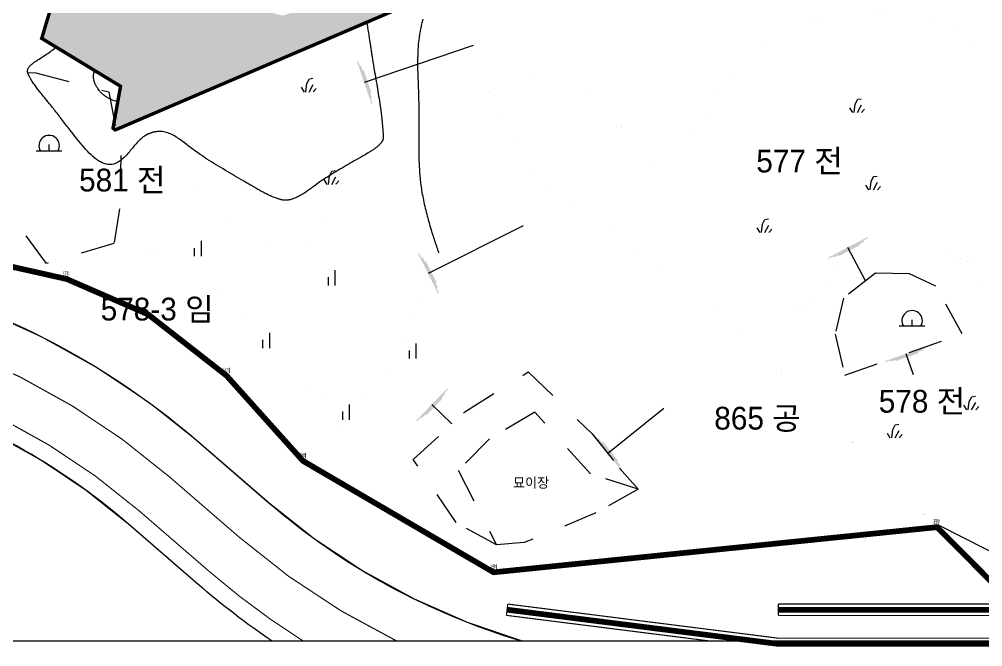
# Model space of a CAD drawing. Header units: millimetres. Extents: x 9 to 403, y 12 to 283.
# Drawn here: x 169.5 to 254.2, y 39.4 to 94.5 of the extents above; entities that cross this region are included whole.
import ezdxf
from ezdxf.enums import TextEntityAlignment as Align

# ---------------------------------------------------------------- set-up
doc = ezdxf.new("R2010")
doc.units = ezdxf.units.MM
for name, pattern in [('CENTER', [2, 1.25, -0.25, 0.25, -0.25]), ('HIDDEN', [2, 1, -1]), ('PHANTOM2', [12.5, 10, -0.5, 0.5, -0.5, 0.5, -0.5])]:
    doc.linetypes.add(name, pattern=pattern)
for name, color, linetype in [('1-1CON', 35, 'Continuous'), ('1-SIM', 8, 'Continuous'), ('1-TEXT', 7, 'Continuous'), ('1-묘지', 4, 'Continuous'), ('1-지적경계점', 6, 'Continuous'), ('1-휀스', 7, 'FENCELINE1'), ('CODE', 2, 'Continuous'), ('LSMD_CONT_LDREG_41500', 1, 'Continuous'), ('NR', 7, 'Continuous'), ('가구1', 5, 'Continuous'), ('도로해치', 253, 'Continuous'), ('보도', 2, 'Continuous'), ('사업부지', 7, 'Continuous'), ('성토옹벽', 6, 'Continuous'), ('솔리드', 7, 'PHANTOM2'), ('휴게공간', 3, 'Continuous')]:
    doc.layers.add(name, color=color, linetype=linetype)
doc.styles.add('ghs', font='romans.shx', dxfattribs={"bigfont": 'ghs.shx'})
doc.styles.add('HY헤드라인', font='H2HDRM.TTF')
doc.linetypes.add('FENCELINE1', pattern='A,0.25,-0.1,[133,ltypeshp.shx,S=0.1,R=0,X=-0.1,Y=0],-0.1,1', length=1.45)

# ---------------------------------------------------------------- blocks, each defined once
blk = doc.blocks.new('JJ')
at = {"layer": '1-지적경계점'}
for p, q in [((151516.9631145289, 464492.3389579273), (151516.5631145289, 464492.3389579273)), ((151516.7631145289, 464492.1389579272), (151516.7631145289, 464492.5389579273))]:
    blk.add_line(p, q, dxfattribs=at)
blk.add_circle((151516.7631145289, 464492.3389579273), 0.2, dxfattribs=at)
at = {"layer": '1-지적경계점', "extrusion": (2.7929265565e-06, -1.90342140571e-05, 0.9999999998149491), "style": 'ghs', "width": 0.2870420396340398}
blk.add_text('지적경계', height=0.3999990935341716, dxfattribs=at).set_placement((151516.4507297681, 464492.5444628144, -8.418076201682998), (151517.04139716, 464492.5444628144, -8.418076201682998), align=Align.FIT)
blk = doc.blocks.new('A$C33E82F04')
at = {"layer": '1-묘지', "linetype": 'Continuous'}
for p, q in [((1.499999997671693, 0), (-2.3283064e-09, 0)), ((0.7499999976716936, 0), (0.7499999976716936, 0.3802152863354422))]:
    blk.add_line(p, q, dxfattribs=at)
blk.add_arc((0.7555921556486282, 0.3177159050828777), 0.6000000000000001, 328.0265315023669, 211.973468497633, dxfattribs=at)
blk = doc.blocks.new('A$C39EA40FB')
at = {"layer": '1-SIM'}
for p, q in [((0.3315694252378307, 0.502901213709265), (0.4802046115219128, 0.7772115109255539)), ((0.4802046115219128, 0.7772115109255539), (0.6860084937361535, 0.811500490817707)), ((-8.812348824e-07, 0.2857392162550241), (0.1715009276522323, -7.409835234e-07)), ((0.2744028687593527, -7.409835234e-07), (0.3315694252378307, 0.502901213709265)), ((0.4687713002203964, -7.409835234e-07), (0.7088751163100824, 0.4457529138890095)), ((0.7088751163100824, 0.0114273771760054), (0.8803769251971971, 0.205731596564874))]:
    blk.add_line(p, q, dxfattribs=at)
blk = doc.blocks.new('A$C0C523BD5')
at = {"layer": '1-SIM'}
for p, q in [((0.3944576354988385, 0.8915101256570778), (0.3944576354988385, 1.2741656974e-06)), ((1.9774597604e-06, 0.4800446797744371), (1.9774597604e-06, 1.2741656974e-06))]:
    blk.add_line(p, q, dxfattribs=at)

msp = doc.modelspace()

# ---------------------------------------------------------------- hatches: boundary and pattern name
at = {"layer": '솔리드', "linetype": 'Continuous'}
h = msp.add_hatch(dxfattribs=at)
h.set_pattern_fill('CROSS', color=8, scale=3, style=0)
h.set_pattern_definition([(0, (-296696.9569723642, -354727.4611663663), (0.75, 0.75), [0.375, -1.125]), (90, (-296696.7694723642, -354727.6486663663), (-0.7499999999999999, 0.75), [0.375, -1.125])])
edge = h.paths.add_edge_path()
edge.add_line((132.3701780035707, 236.8150489718361), (130.3788605334784, 236.0000489742202))
edge.add_line((130.3788605334784, 236.0000489742202), (127.8685123304102, 233.0523044947009))
edge.add_line((127.8685123304102, 233.0523044947009), (134.974273132052, 231.1980644519032))
edge.add_arc((135.3530137055867, 232.6494622533033), 1.49999999998355, 255.3748733595067, 345.3748733595068)
edge.add_line((136.8044115069869, 232.2707216797686), (137.7386382550548, 235.850836256676))
edge.add_line((137.7386382550548, 235.850836256676), (165.6133562654803, 228.5769609095702))
edge.add_line((165.6133562654803, 228.5769609095702), (164.6794301477574, 224.9979983987693))
edge.add_arc((166.1308279491576, 224.6192578253509), 1.499999999954156, 165.3748733638094, 255.3748733460374)
edge.add_line((165.7520873752736, 223.167860024009), (166.1309459355042, 223.0677668066752))
edge.add_line((166.1309459355042, 223.0677668066752), (164.6159836413652, 217.2621756010163))
edge.add_line((164.6159836413652, 217.2621756010163), (150.9728443079592, 220.8223369922895))
edge.add_arc((150.5941037344245, 219.3709391908893), 1.49999999998355, 75.37487335950675, 165.3748733595068)
edge.add_line((149.1427059330243, 219.7496797644241), (148.9154615867964, 218.8788410756212))
edge.add_line((148.9154615867964, 218.8788410756212), (226.3233443289727, 198.6793438202991))
edge.add_line((226.3233443289727, 198.6793438202991), (229.0411688208777, 197.971162234881))
edge.add_line((229.0411688208777, 197.971162234881), (223.6459461276035, 205.3510073214826))
edge.add_line((223.6459461276035, 205.3510073214826), (224.4532195183646, 205.9411849833383))
edge.add_line((224.4532195183646, 205.9411849833383), (229.6382601203594, 198.8488370702077))
edge.add_line((229.6382601203594, 198.8488370702077), (247.8255485755589, 194.1028135111379))
edge.add_line((247.8255485755589, 194.1028135111379), (240.705720973151, 166.8184292348275))
edge.add_line((240.705720973151, 166.8184292348275), (240.9413488888612, 166.7569424105865))
edge.add_line((240.9413488888612, 166.7569424105865), (232.0283216965116, 132.600713896955))
edge.add_line((232.0283216965116, 132.600713896955), (238.1725724348879, 130.9973789771726))
edge.add_line((238.1725724348879, 130.9973789771726), (235.6728849219588, 121.4181534165806))
edge.add_line((235.6728849219588, 121.4181534165806), (229.5286341835825, 123.0214883364212))
edge.add_line((229.5286341835825, 123.0214883364212), (226.2462162374367, 110.4427072974328))
edge.add_line((226.2462162374367, 110.4427072974328), (221.9843617183004, 111.5548331635479))
edge.add_line((221.9843617183004, 111.5548331635479), (220.4576315927051, 105.7041456418052))
edge.add_line((220.4576315927051, 105.7041456418052), (220.9693092478054, 104.5090782890735))
edge.add_line((220.9693092478054, 104.5090782890735), (204.2784179538802, 97.3627395495829))
edge.add_line((204.2784179538802, 97.3627395495829), (194.5517234001971, 95.46812370679675))
edge.add_line((194.5517234001971, 95.46812370679675), (192.6598351602523, 94.82560470657756))
edge.add_line((192.6598351602523, 94.82560470657756), (177.1782584211986, 98.865503464575))
edge.add_line((177.1782584211986, 98.865503464575), (178.4883340030873, 103.8859347604854))
edge.add_line((178.4883340030873, 103.8859347604854), (178.0534221823408, 103.9994244958331))
edge.add_arc((174.6447570654062, 90.93684429539701), 13.49999997674929, 75.37487353076725, 135.1861170693452)
edge.add_arc((152.6533314913476, 112.7858077935349), 17.50000009944609, 223.5788865521241, 315.1862383782775, ccw=False)
edge.add_line((139.9758775305316, 100.7221365218107), (113.9183488303178, 128.1054396786318))
edge.add_arc((135.2889154406229, 148.4413410053063), 29.5000000002327, 165.3748733599285, 223.5788823728236, ccw=False)
edge.add_line((106.7447586791903, 155.8899056180786), (116.409319440202, 192.9261336334572))
edge.add_arc((108.1847318988374, 195.0723302168013), 8.499999999995753, 345.3748733597984, 56.78516630010513)
edge.add_line((112.8408605458761, 202.1836216622438), (112.8408605458761, 201.7470489728554))
edge.add_line((112.8408605458761, 201.7470489728554), (114.5898605289484, 195.9540489731995))
edge.add_line((114.5898605289484, 195.9540489731995), (113.0298605265642, 188.105048973736))
edge.add_line((113.0298605265642, 188.105048973736), (109.1958605351473, 180.7730489732754))
edge.add_line((109.1958605351473, 180.7730489732754), (102.3668605240608, 170.0360489726705))
edge.add_line((102.3668605240608, 170.0360489726705), (99.3078605237032, 158.1610489726705))
edge.add_line((99.3078605237032, 158.1610489726705), (99.80486053252469, 145.6480489733918))
edge.add_line((99.80486053252469, 145.6480489733918), (102.6728605331817, 138.3410489724307))
edge.add_line((102.6728605331817, 138.3410489724307), (116.1458605232264, 124.1780489726049))
edge.add_line((116.1458605232264, 124.1780489726049), (117.9538605513598, 120.9130489711357))
edge.add_line((117.9538605513598, 120.9130489711357), (121.9418605271575, 113.7110489723096))
edge.add_line((121.9418605271575, 113.7110489723096), (132.1468605249619, 102.9990489724847))
edge.add_line((132.1468605249619, 102.9990489724847), (140.2478605355799, 96.50804897331966))
edge.add_line((140.2478605355799, 96.50804897331966), (147.2718605253111, 89.445048972481))
edge.add_line((147.2718605253111, 89.445048972481), (148.9418605270411, 79.60304897340814))
edge.add_line((148.9418605270411, 79.60304897340814), (151.8628605458151, 78.43204897326052))
edge.add_line((151.8628605458151, 78.43204897326052), (155.079860523584, 77.17604897233525))
edge.add_line((155.079860523584, 77.17604897233525), (155.0038605334784, 89.0780489730356))
edge.add_line((155.0038605334784, 89.0780489730356), (157.204860523584, 93.18504897381047))
edge.add_line((157.204860523584, 93.18504897381047), (166.4058605285908, 95.18304897441396))
edge.add_line((166.4058605285908, 95.18304897441396), (172.1738605352665, 103.5280489713592))
edge.add_line((172.1738605352665, 103.5280489713592), (173.4398605378891, 99.37804897378066))
edge.add_line((173.4398605378891, 99.37804897378066), (171.4838605376507, 92.82204897205213))
edge.add_line((171.4838605376507, 92.82204897205213), (178.411860525849, 88.61604897361815))
edge.add_line((178.411860525849, 88.61604897361815), (177.7508605273987, 84.92604897233525))
edge.add_line((177.7508605273987, 84.92604897233525), (177.9468605371738, 84.77704897305796))
edge.add_line((177.9468605371738, 84.77704897305796), (234.2218605282332, 108.8610489719255))
edge.add_line((234.2218605282332, 108.8610489719255), (242.6848605426575, 130.4990489740563))
edge.add_line((242.6848605426575, 130.4990489740563), (242.0418605508829, 143.3690489732368))
edge.add_line((242.0418605508829, 143.3690489732368), (251.7628605368162, 199.0430489728866))
edge.add_line((251.7628605368162, 199.0430489728866), (243.9418605270411, 196.5350489734379))
edge.add_line((243.9418605270411, 196.5350489734379), (242.5778605345484, 198.0860489723678))
edge.add_line((242.5778605345484, 198.0860489723678), (236.8838605434947, 201.1860489731595))
edge.add_line((236.8838605434947, 201.1860489731595), (229.373860523462, 203.926048972277))
edge.add_line((229.373860523462, 203.926048972277), (222.2438605282304, 210.4660489733038))
edge.add_line((222.2438605282304, 210.4660489733038), (207.3038605447008, 214.586048973532))
edge.add_line((207.3038605447008, 214.586048973532), (186.9438605308613, 217.5960489722607))
edge.add_line((186.9438605308613, 217.5960489722607), (175.1138605328823, 216.7560489714784))
edge.add_line((175.1138605328823, 216.7560489714784), (174.083860531632, 221.3560489720954))
edge.add_line((174.083860531632, 221.3560489720954), (165.9438605460535, 233.1160489726868))
edge.add_line((165.9438605460535, 233.1160489726868), (146.7638605239416, 242.7060489735273))
edge.add_line((146.7638605239416, 242.7060489735273), (136.0351794930256, 238.3150489718361))
edge.add_line((136.0351794930256, 238.3150489718361), (128.6748605372931, 238.3150489718361))
edge.add_line((128.6748605372931, 238.3150489718361), (124.4078605326439, 239.4690489728642))
edge.add_line((124.4078605326439, 239.4690489728642), (120.9908605369354, 238.6160489736764))
edge.add_line((120.9908605369354, 238.6160489736764), (113.5678605439688, 240.5220489731697))
edge.add_line((113.5678605439688, 240.5220489731697), (112.8408605458761, 239.2530489728493))
edge.add_line((112.8408605458761, 239.2530489728493), (112.8408605458761, 217.6445579553662))
edge.add_line((112.8408605458761, 217.6445579553662), (112.8408605458761, 217.0930030537826))
edge.add_line((112.8408605458761, 217.0930030537826), (113.3326932515564, 217.0930030537826))
edge.add_line((113.3326932515564, 217.0930030537826), (113.3326932515564, 239.1193047032981))
edge.add_line((113.3326932515564, 239.1193047032981), (113.8104551131336, 239.9435385172079))
edge.add_line((113.8104551131336, 239.9435385172079), (120.9180834068765, 238.1185163513697))
edge.add_line((120.9180834068765, 238.1185163513697), (128.6650712146155, 237.8150489718361))
edge.add_line((128.6650712146155, 237.8150489718361), (135.6054998450644, 237.8150489718361))
edge.add_line((135.6054998450644, 237.8150489718361), (146.7514598613569, 242.3768200206511))
edge.add_line((146.7514598613569, 242.3768200206511), (165.7408792984869, 232.8821293856423))
edge.add_line((165.7408792984869, 232.8821293856423), (173.3442575383314, 221.8897963866881))
edge.add_line((173.3442575383314, 221.8897963866881), (172.5218308707198, 221.32092524452))
edge.add_line((172.5218308707198, 221.32092524452), (165.0643205245223, 232.1023745533718))
edge.add_line((165.0643205245223, 232.1023745533718), (146.7101947415584, 241.2794189998355))
edge.add_line((146.7101947415584, 241.2794189998355), (135.8022185856906, 236.8150489718361))
edge.add_line((135.8022185856906, 236.8150489718361), (132.3701780035707, 236.8150489718361))

# ---------------------------------------------------------------- linework, layer by layer
for points, elevation in [([(15.47544749338056, 282.5870417121156), (277.7982979293528, 282.5870417121156), (277.7982979293528, 39.85704173029501), (15.47544749338056, 39.85704173029501)], 109.4066817376595), ([(15.47544752551119, 282.5870417137454), (277.7982979465822, 282.5870417137454), (277.7982979465822, 39.8570417309935), (15.47544752551119, 39.8570417309935)], 109.4066817376595), ([(15.47544751061002, 282.5870417137454), (277.7982979465822, 282.5870417137454), (277.7982979465822, 39.85704173192482), (15.47544751061002, 39.85704173192482)], 195.3093634753188)]:
    msp.add_lwpolyline(points, close=True, dxfattribs=dict(elevation=elevation))
at = {"layer": '1-1CON', "color": 8, "linetype": 'Continuous'}
for points, elevation in [([(200.034798358808, 94.23457630209725), (200.0441231776575, 94.20444669619303), (200.0563974727492, 94.16014865085583), (200.06780273212, 94.11450542181831), (200.0784258295397, 94.06772126022827), (200.0883536387781, 94.02000042375278), (200.0976730783085, 93.97154716633361), (200.1064709920983, 93.9225657447065), (200.1148343284229, 93.87326041001927), (200.1228499014477, 93.82383541807633), (200.1306046594481, 93.77449502281945), (200.1588649500708, 93.591637570859), (200.1859155197243, 93.41563280809771), (200.2051011372904, 93.2903192550699), (200.223717351685, 93.16829217642646), (200.2418032933573, 93.04936015185069), (200.2593981076578, 92.93333175357532), (200.2765409995417, 92.820015559421), (200.2932710994581, 92.70922014255177), (200.30962758256, 92.60075408171963), (200.3256496090988, 92.49442594729464), (200.3413763691286, 92.39004432082277), (200.3568469781975, 92.28741777174275), (200.3721006263594, 92.18635487880658), (200.3871764589647, 92.08666421610963), (200.4021136511664, 91.9881543596099), (200.4169514079193, 91.89063388433408), (200.4317288298706, 91.79391136903416), (200.446485092173, 91.69779538128626), (200.4612593699793, 91.60209450170498), (200.4760908384422, 91.50661730717968), (200.4910186429123, 91.4111723708744), (200.5060819585423, 91.3155682668845), (200.5213199306826, 91.21961357396196), (200.5669478077988, 90.93466713603686), (200.6147816975216, 90.64332532089304), (200.6472735602955, 90.44802749946814), (200.6805142511229, 90.2502899202342), (200.7143957067827, 90.05029133100163), (200.7488098938564, 89.84821046933632), (200.7836487640242, 89.64422608398002), (200.8188043136696, 89.43851691994917), (200.8541684795717, 89.2312617213289), (200.8896331836085, 89.02263922847908), (200.9250904519657, 88.8128281929354), (200.9604322214226, 88.60200735226374), (200.9955504585604, 88.39035545427453), (201.0303371001581, 88.17805124491554), (201.0646841425995, 87.96527346547794), (201.0984835077624, 87.75220086097818), (201.1316272218327, 87.53901217643272), (201.1640071619848, 87.32588615685802), (201.1955153097014, 87.11300154447656), (201.2260436762671, 86.90053708709877), (201.255484198461, 86.68867152694713), (201.2837288130621, 86.47758360810678), (201.310669501553, 86.2674520765255), (201.3432332773308, 86.00086161445927), (201.3733239073853, 85.73640894841503), (201.3797106642822, 85.67936073847216), (201.385984991918, 85.62238076094638), (201.3921482611994, 85.5654532345767), (201.3982019622425, 85.50856239020925), (201.4041476000647, 85.45169245310228), (201.4099866051773, 85.39482764478873), (201.4157204676966, 85.33795219425213), (201.4213506330351, 85.28105032861333), (201.4268786062102, 85.2241062694053), (201.4323058475355, 85.16710424561154), (201.4376337726216, 85.11002848249029), (201.442863931189, 85.05286320529979), (201.4479977090458, 84.99559264022957), (201.4530366410116, 84.93820101160657), (201.4579822023014, 84.88067254562031), (201.4628358085255, 84.8229914693917), (201.4675989199976, 84.76514200724762), (201.4722730715374, 84.70710838351499), (201.4768596787552, 84.64887482903998), (201.4813602317671, 84.59042556256156), (201.4857762057881, 84.53174481678855), (201.4916278917889, 84.4521603383879), (201.4973306257824, 84.37209610499542), (201.4987736691336, 84.3512928872193), (201.50015248848, 84.33047755107384), (201.5014399637083, 84.3096601902331), (201.5026089896063, 84.2888509086157), (201.5036324907641, 84.26805980362099), (201.5044833917717, 84.2472969763736), (201.5051344980101, 84.22657252520423), (201.5055587787728, 84.20589655030619), (201.5057291586498, 84.1852791518728), (201.5056184728245, 84.16473042730343), (201.505199660788, 84.14426047865402), (201.5044456173281, 84.12387940518659), (201.5033292521338, 84.10359730430048), (201.5018234301905, 84.08342428084563), (201.4999010611872, 84.06337042477082), (201.497535069714, 84.04344584371995), (201.4946983505587, 84.02366063602369), (201.4913637687067, 84.00402489721876), (201.4875042636494, 83.9845487330864), (201.4830927152733, 83.96524223823201), (201.4781020183663, 83.94611551471155), (201.4670354176859, 83.90867231085997), (201.4534927059511, 83.87201090667497), (201.4462173034052, 83.8540791258971), (201.4383829732041, 83.83633269786935), (201.4300126482348, 83.81876880534094), (201.4211293209891, 83.80138463199239), (201.4117559392552, 83.78417736429822), (201.4019154806236, 83.76714418687027), (201.3916309077839, 83.7502822843204), (201.3809251834253, 83.73358884126048), (201.3698212702374, 83.71706104137104), (201.3583421309094, 83.7006960720579), (201.3465107430319, 83.68449111886423), (201.3343500543932, 83.66844336174529), (201.321883057485, 83.65254998996954), (201.3091327000956, 83.63680818442356), (201.2961219300131, 83.6212151343758), (201.2828737248282, 83.60576802257549), (201.2694110472302, 83.59046403549712), (201.2557568748097, 83.57530035588991), (201.2419341553549, 83.56027416650306), (201.2279658813576, 83.54538265660506), (201.213875000606, 83.53062301080774), (201.1589817900757, 83.47402749162268), (201.1029411603312, 83.4193208790208), (201.060783301721, 83.37975186247479), (201.0180474717716, 83.34113491464507), (200.9747600753407, 83.30342680726301), (200.9309476215939, 83.2665843083347), (200.8866365004877, 83.23056419331681), (200.8418531466822, 83.19532322742145), (200.7966239948372, 83.16081818331133), (200.7509755094151, 83.12700582992386), (200.7049341101746, 83.09384293526512), (200.6585262317757, 83.06128627386045), (200.6117783237795, 83.02929261278462), (200.5647168059448, 82.99781872283768), (200.5173681278328, 82.96682137575101), (200.469758694301, 82.9362573395307), (200.4219149996142, 82.90608338590812), (200.3738634039263, 82.87625628102671), (200.3256304313044, 82.84673280034315), (200.2772424717049, 82.81746971093219), (200.2287259448866, 82.78842378452521), (200.1801073004107, 82.75955179005962), (200.1314130027394, 82.73081049740415), (199.9039038319687, 82.59706955261629), (199.6758978862862, 82.46429244753074), (199.4964890380005, 82.360442257003), (199.3168810356955, 82.25695617821168), (199.1371276576618, 82.15371872995149), (198.9572826672892, 82.05061442729186), (198.7773998428682, 81.94752778809618), (198.5975329477886, 81.84434332743388), (198.4177357603411, 81.74094556503098), (198.2380620141129, 81.63721901409428), (198.0585655320982, 81.53304819248717), (197.8793000031809, 81.42831761807304), (197.7003192801575, 81.32291180405866), (197.5216770668129, 81.21671526923876), (197.3434271712403, 81.10961253240805), (197.1656233419279, 81.00148810770463), (196.9883193422655, 80.89222651019793), (196.8115689356426, 80.78171225961398), (196.63542590035, 80.66982987102222), (196.4599440295796, 80.55646386042338), (196.2851770718197, 80.4414987475435), (196.1111787457565, 80.32481904558938), (195.9380028892855, 80.20630927056175), (195.6825864214996, 80.02774666667085), (195.4292135585646, 79.84465493027221), (195.3469109882216, 79.7847413481037), (195.264690359364, 79.72464247837763), (195.1824845422606, 79.66450549148124), (195.1002262581686, 79.60447755407642), (195.0178483028511, 79.54470582630586), (194.9352835316757, 79.48533747948807), (194.8524646211962, 79.42651967935365), (194.7693244267801, 79.36839959163319), (194.685795684586, 79.31112438019466), (194.6018112499813, 79.25484121449392), (194.5173038889269, 79.19969725933026), (194.4322063524822, 79.1458396813656), (194.3464514215092, 79.09341564819317), (194.2599719215731, 79.0425723227496), (194.1727006335358, 78.9934568707655), (194.0845703531603, 78.94621646355938), (193.9955138315062, 78.90099826220523), (193.9054638345341, 78.85794943709027), (193.8143532176117, 78.81721714928847), (193.7221147317986, 78.77894856918704), (193.6286811430554, 78.7432908634479), (193.524287839661, 78.7070220694701), (193.4182787884573, 78.67428397152673), (193.4084176172117, 78.67127562265944), (193.3985431541304, 78.66830241259288), (193.3886557121376, 78.6653666780154), (193.3787555892567, 78.66247075282138), (193.3688431133131, 78.65961696997385), (193.3589186121325, 78.6568076670925), (193.348982383738, 78.65404517993431), (193.339034741054, 78.65133184332501), (193.3290760417084, 78.6486699930216), (193.3191065390209, 78.64606196384977), (193.3091266055206, 78.64351009156655), (193.2991365541319, 78.64101671286028), (193.2891366977791, 78.63858416162532), (193.2791273195843, 78.63621477548133), (193.2691087771753, 78.63391088646006), (193.2590813834767, 78.63167483404379), (193.2490454216103, 78.62950895026427), (193.2390012492041, 78.62741557274114), (193.2289491791825, 78.62539703443747), (193.2188895095686, 78.62345567390423), (193.2088225830893, 78.62159382410448), (193.1527153749565, 78.61167998656731), (193.0964023519854, 78.60437750861149), (193.0500763405661, 78.60008016832273), (193.0036413122515, 78.59741301320594), (192.9571120191912, 78.59631222158771), (192.9105032284359, 78.59671397645127), (192.8638296623329, 78.5985544635738), (192.8171061177353, 78.60176986221325), (192.7703473467926, 78.60629635721546), (192.7235681165556, 78.61207012876969), (192.676783194075, 78.6190273617218), (192.6300073613028, 78.62710423719238), (192.5832553107838, 78.63623693723332), (192.5365418691734, 78.6463616476218), (192.4898817737202, 78.65741454668444), (192.4432898212771, 78.66933182019841), (192.3967807192902, 78.68204965021562), (192.3503692497114, 78.69550421692531), (192.3040702093939, 78.70963170424204), (192.2578983206848, 78.72436829608034), (192.2118683655361, 78.73965017262947), (192.1659951109986, 78.75541351873528), (192.1202932794193, 78.77159451458704), (191.9710843910078, 78.82579888541352), (191.8240352619986, 78.88311993002992), (191.7228411485056, 78.92438600443404), (191.6226003815035, 78.96700802955877), (191.5232680786947, 79.01091136269372), (191.424799372683, 79.05602136392247), (191.3271493662695, 79.10226339053463), (191.2302732069592, 79.14956280261379), (191.1341260273556, 79.19784496210616), (191.0386628855566, 79.24703522257607), (190.9438389588694, 79.29705894596975), (190.8496093500952, 79.34784149237078), (190.7559291769365, 79.39930822000008), (190.6627535570959, 79.4513844870786), (190.570037623177, 79.50399565182727), (190.477736477981, 79.55706707619231), (190.3858052541117, 79.61052411653202), (190.2941990990738, 79.6642921338613), (190.2028730709652, 79.71829648453843), (190.1117823321919, 79.77246253050964), (190.0208820004563, 79.8267156309272), (189.9301271934609, 79.88098114121806), (189.8394730289082, 79.93518442332845), (189.5460702229838, 80.11027842618626), (189.2527815897564, 80.283154133224), (189.0501013149122, 80.40179843407225), (188.8474569220642, 80.51980265181612), (188.6448390681843, 80.63737666931104), (188.4422384251455, 80.754730376863), (188.2396456648211, 80.87207365360211), (188.037051459084, 80.98961638424646), (187.8344464798073, 81.10756846096467), (187.6318213690619, 81.22613976288687), (187.4291667987208, 81.34554017566245), (187.2264734704594, 81.46597958773475), (187.0237320114474, 81.58766788102787), (186.8209330935578, 81.71081494305383), (186.6180674035649, 81.83563065480541), (186.4151255984406, 81.96232490472596), (186.2120983798603, 82.09110757567089), (186.0089763451914, 82.22218855701487), (185.8057502110104, 82.35577772975068), (185.6024106491903, 82.4920849795277), (185.3989483018021, 82.6313201957206), (185.1953538258175, 82.77369325652819), (184.991617922912, 82.91941405132513), (184.6790611196856, 83.14825681362402), (184.3661279876331, 83.38595345940541), (184.2572258312802, 83.46925543945383), (184.1481667955021, 83.55280574269693), (184.0388952095608, 83.63619339324634), (183.9293553431133, 83.7190074152137), (183.8194915552239, 83.80083682991665), (183.7092481155495, 83.8812706605355), (183.5985693235497, 83.95989793025058), (183.4873995084862, 84.03630766224217), (183.3756829698185, 84.11008887969058), (183.2633640517096, 84.18083060670745), (183.150386979113, 84.2481218636791), (183.036696111093, 84.31155167844247), (182.9222357322077, 84.37070906858992), (182.8069502015213, 84.42518305730175), (182.6907837588886, 84.47456267241489), (182.5736807484726, 84.51843693338435), (182.4555854548315, 84.55639486339044), (182.3364422221283, 84.58802548933875), (182.2161953200201, 84.61291782789033), (182.0947890479664, 84.63066090595078), (181.9721677799324, 84.64084374763172), (181.8082564224104, 84.64376976572078), (181.6420233000616, 84.63202379968118), (181.6013254423241, 84.62829408280652), (181.5605425585608, 84.6237151394422), (181.5197013814549, 84.61829965792697), (181.4788285989861, 84.61206032380562), (181.4379508991341, 84.60500982634824), (181.3970950145821, 84.59716085203092), (181.3562876184086, 84.58852608919244), (181.3155554283957, 84.57911822244625), (181.2749251176218, 84.56894994478773), (181.2344233889679, 84.5580339389677), (181.1940769751171, 84.5463828933249), (181.1539125342468, 84.53400949526679), (181.1139567990402, 84.52092643592607), (181.0742364425759, 84.50714639525961), (181.0347781677345, 84.49268206905674), (180.9956086922983, 84.47754613820564), (180.9567547042469, 84.46175129477035), (180.9182429213623, 84.44531022336434), (180.8801000018219, 84.42823561139505), (180.8423526485066, 84.41054014906388), (180.8050276090006, 84.39223652005296), (180.6564303834538, 84.31607994295757), (180.5155572791199, 84.23046002581816), (180.4136695612768, 84.16112654235314), (180.3154678989748, 84.08722011324119), (180.22061230732, 84.00912889231097), (180.1287626971106, 83.92724104177307), (180.0395790685515, 83.84194471452486), (179.9527213920454, 83.75362807091426), (179.8678495783905, 83.66267926663261), (179.7846236575941, 83.5694864564399), (179.7027035404543, 83.47443780254673), (179.6217492122749, 83.3779214597131), (179.5414206285576, 83.28032558642428), (179.4613777448038, 83.18203833837163), (179.3812805463175, 83.08344787683438), (179.3007889886002, 82.98494235284727), (179.2195630122523, 82.8869099258269), (179.1372625727753, 82.78973875518989), (179.0535476703743, 82.69381699755888), (178.9680782605509, 82.59953281048786), (178.8805142690043, 82.50727434780549), (178.7905157108406, 82.41742977172237), (178.697742496858, 82.33038723886114), (178.587784548531, 82.23423085965317), (178.4732836980919, 82.14278002407502), (178.4585605312685, 82.1311621754254), (178.443768297563, 82.11963543899458), (178.4289095748762, 82.10820684533667), (178.4139870007137, 82.09688343152504), (178.3990032423834, 82.08567222997647), (178.3839608628849, 82.07458026845109), (178.3688625742296, 82.06361458681624), (178.3537109543184, 82.05278221190076), (178.3385086704592, 82.04209018170934), (178.3232583452562, 82.0315455267961), (178.3079626162151, 82.02115527957778), (178.2926241208414, 82.01092647433381), (178.2772454966406, 82.00086614348095), (178.2618293662171, 81.99098131943595), (178.2463783670763, 81.98127903834086), (178.2308951367239, 81.97176632981848), (178.2153822977642, 81.96245022628557), (178.1998425026039, 81.9533377648155), (178.1842783887486, 81.9444359722371), (178.1686925639013, 81.93575188841771), (178.153087680469, 81.9272925420488), (177.9769924779038, 81.83454505864631), (177.7991447497706, 81.77214367546242), (177.6358422536949, 81.73920618228715), (177.4715321261982, 81.72892435126107), (177.3064382721285, 81.74002555057507), (177.1407844622235, 81.77123714190077), (176.9747946609358, 81.82128648970377), (176.808692713509, 81.88890095938098), (176.6427024651865, 81.972807915398), (176.4770478506188, 82.07173472222041), (176.311952700148, 82.18440874524515), (176.1476409037213, 82.30955734986912), (175.9843363363842, 82.44590789869528), (175.8222628731827, 82.59218775339525), (175.6616443593601, 82.7471242858852), (175.5027046997646, 82.9094448550428), (175.345667769442, 83.07787682626497), (175.1907574285368, 83.25114756587993), (175.0381975520949, 83.42798443555932), (174.8882120300631, 83.60711480442535), (174.7410247076849, 83.78726603321832), (174.5968594898085, 83.96716548733514), (174.4559402067761, 84.14554053124141), (174.2150655288796, 84.45323406204682), (173.9855346281628, 84.74842911910366), (173.8889445115427, 84.87298552177947), (173.7941918422083, 84.99546094376694), (173.7011496324639, 85.11596701245855), (173.6096909840206, 85.23461536083471), (173.5196889091829, 85.35151761535656), (173.4310164351563, 85.46678541086715), (173.3435466189484, 85.5805303728963), (173.2571525026659, 85.69286413069915), (173.1717071284155, 85.80389831818741), (173.0870835234026, 85.91374456368487), (173.003154744635, 86.02251449458402), (172.9197938193182, 86.13031974293392), (172.83687380446, 86.23727193705838), (172.7542677123646, 86.34348270900648), (172.671848614941, 86.44906368523937), (172.5894895691971, 86.55412649966877), (172.5070635427336, 86.65878277968716), (172.4244436372618, 86.76314415361833), (172.3415028799872, 86.86732225444268), (172.2581143279175, 86.97142871141534), (172.1741509933571, 87.0755751528601), (172.0258443702559, 87.25827259335767), (171.8749949981074, 87.4417777773748), (171.80986793829, 87.52073167588662), (171.7444204141001, 87.59995261903953), (171.6787262756924, 87.67949976071816), (171.6128594328264, 87.75943225294452), (171.5468937356571, 87.8398092468093), (171.4809030790428, 87.92068989433449), (171.4149613578419, 88.00213334940474), (171.3491423924069, 88.0841987612481), (171.2835201222996, 88.16694528468054), (171.218168397675, 88.25043207172405), (171.1531611133913, 88.33471827067535), (171.0885721345047, 88.41986303635042), (171.0244753409723, 88.50592552170258), (170.9609446127514, 88.59296487875383), (170.8980538596014, 88.68104025859486), (170.8358769018749, 88.77021081231635), (170.7744876493315, 88.86053569287162), (170.7139599819283, 88.952074053214), (170.6543677498202, 89.0448850453655), (170.595784892569, 89.13902781948548), (170.5382852454285, 89.2345615303899), (170.4721694637636, 89.34836822234195), (170.4077487487892, 89.46425315503132), (170.3982856918673, 89.48142272371899), (170.3889047999481, 89.49862581908803), (170.379628648291, 89.51585649930041), (170.3704798121552, 89.5331088225181), (170.3614808220963, 89.55037684410911), (170.3526542682747, 89.56765462502938), (170.3440227259497, 89.58493622157823), (170.3356087554793, 89.60221569191765), (170.3274349023203, 89.61948709327828), (170.3195237566332, 89.6367444838221), (170.311897878776, 89.6539819226424), (170.3045798589091, 89.6711934651072), (170.2975921828846, 89.68837316937845), (170.2909575004677, 89.70551509641211), (170.2846983720164, 89.72261329971354), (170.2788372833828, 89.73966184023868), (170.2733968992333, 89.75665477335554), (170.2683997203211, 89.77358616188269), (170.2638683517079, 89.79045005653154), (170.2598253388504, 89.807240521052), (170.256293257008, 89.82395160894941), (170.2424413908819, 89.90075363449853), (170.2404554684261, 89.9756082515056), (170.2458218534092, 90.0331037728871), (170.2577484746079, 90.0894850506271), (170.2758730996946, 90.14479273509335), (170.2998334814409, 90.19906747106563), (170.3292674620251, 90.25234990239244), (170.3638128240208, 90.30468068037283), (170.4031073500017, 90.35610045071792), (170.4467888225416, 90.40664986100148), (170.4944950540165, 90.45636955320936), (170.5458638120989, 90.5053001786406), (170.6005329091648, 90.5534823858003), (170.6581401128868, 90.60095681574296), (170.7183232207398, 90.64776411883634), (170.7807200152973, 90.69394494079154), (170.8449683089356, 90.73953992918234), (170.9107058991293, 90.78458973251384), (170.9775705237488, 90.82913499184053), (171.0452000398735, 90.87321635939281), (171.113232215176, 90.9168744808818), (171.18130483223, 90.96015000294994), (171.249055658708, 91.00308357037704), (171.4526398975948, 91.13249557323854), (171.6465840537647, 91.25950572498243), (171.7726232011418, 91.3436408578242), (171.8949693788389, 91.42678801480781), (172.0139435131649, 91.50899321910094), (172.1298665304283, 91.59030249293994), (172.2430593271355, 91.67076186135512), (172.353842829595, 91.75041735030811), (172.4625379194121, 91.82931498482924), (172.5694655824999, 91.90750078342955), (172.6749466706614, 91.98502077393334), (172.7448694456915, 92.03654732506823)], 193.9026817376594), ([(204.9848453898529, 94.5197671013708), (204.9557071675162, 94.40409319520097), (204.9275270898441, 94.29014531474661), (204.9003173608879, 94.17770707000147), (204.874090139995, 94.06656206537139), (204.8488577504257, 93.95649390619349), (204.8246323217253, 93.8472862052555), (204.801426087747, 93.73872256789457), (204.7792513419489, 93.63058660131048), (204.758120198975, 93.5226619117717), (204.7380449820856, 93.41473210740935), (204.719037820826, 93.30658079728585), (204.7011109788517, 93.19799158766966), (204.6494776804547, 92.86292550943892), (204.6082372416357, 92.51966854881596), (204.5848856021265, 92.28480588689547), (204.5656991202931, 92.04662429772418), (204.5503999639849, 91.80532458655637), (204.5387103755573, 91.56110755492102), (204.5303525675635, 91.3141739987592), (204.5250487227539, 91.06472472425651), (204.5225210685829, 90.81296052921664), (204.5224918027023, 90.55908221889388), (204.5246831376652, 90.30329059202325), (204.5288173009257, 90.04578644827109), (204.5346164603333, 89.78677059102904), (204.5418028284411, 89.52644381996345), (204.5500986327032, 89.2650069366033), (204.5592260707716, 89.00266074340891), (204.5689073701004, 88.73960604284059), (204.5788646985392, 88.47604362990808), (204.5888202984432, 88.21217431172829), (204.5984963674645, 87.94819888796758), (204.6076151032547, 87.68431815642964), (204.615898718367, 87.42073292236876), (204.6230694402556, 87.15764398731392), (204.6349028099875, 86.62045158676904), (204.6397428412537, 86.08702264491569), (204.6406557012896, 85.8150922260071), (204.6402724881272, 85.54406687103312), (204.6388601858715, 85.2739066914479), (204.6366857786278, 85.00457180895012), (204.6340162505011, 84.73602233499389), (204.6311186004976, 84.46821838475864), (204.628259753118, 84.20112007249247), (204.6257067818741, 83.93468751523744), (204.6237265516619, 83.66888083003562), (204.6225861210922, 83.40366012927245), (204.6225524742703, 83.13898553092133), (204.6238925803999, 82.87481714736771), (204.6268734384875, 82.61111509565364), (204.6317619879345, 82.34783949002724), (204.6388252277474, 82.08495044566791), (204.6483301718334, 81.82240808148038), (204.6605437595944, 81.56017250798743), (204.6757330198387, 81.29820384129982), (204.6941648919682, 81.03646219845962), (204.7161063600878, 80.77490769464623), (204.7418244232039, 80.51350044224512), (204.7914643187622, 80.07767458956789), (204.8530959088902, 79.64203647010129), (204.8796419252257, 79.46762974232536), (204.9079965252976, 79.2932810433964), (204.9381024439434, 79.1190043366338), (204.9699024905066, 78.94481358070027), (205.0033393700222, 78.77072273984652), (205.0383559514383, 78.59674577459793), (205.0748949546913, 78.4228966492052), (205.1128991891245, 78.24918932139974), (205.1523114044766, 78.07563775543224), (205.193074424992, 77.90225591369074), (205.2351309855084, 77.72905775763195), (205.2784239102701, 77.55605724964391), (205.3228959341149, 77.38326834745806), (205.368489881287, 77.2107050171877), (205.4151485015253, 77.03838121935826), (205.4628145743708, 76.8663109144951), (205.5114309091667, 76.69450806778025), (205.560940270553, 76.52298663787644), (205.6112854082684, 76.35176058530908), (205.6624091316561, 76.18084387619149), (205.7142542351584, 76.01025047104906), (205.7878456313709, 75.77163739640366), (205.8626291502814, 75.53371419523012), (205.8841464419464, 75.46560904894125), (205.9057530213694, 75.39755559850585), (205.9274446864227, 75.32955137778174), (205.9492171902756, 75.26159392993998), (205.9710662413935, 75.19368078790706), (205.9929876078467, 75.12580949578535), (206.0149770428042, 75.05797758743267), (206.0370302696327, 74.99018260508876), (206.0591430713038, 74.92242208354276), (206.0813111264805, 74.85469356410306), (206.1035302628378, 74.78699458435278), (206.1257961739401, 74.71932268187504), (206.1481046278576, 74.65167539704692), (206.1704513777594, 74.58405026372623), (206.1928321619133, 74.51644482508402), (206.2152426738838, 74.4488566177721), (206.2376787413458, 74.38128317937355), (206.260136087666, 74.31372204840284), (206.2826104511122, 74.24617076523703), (206.3050975401501, 74.17862686559658), (206.3275931526522, 74.11108789078992), (206.3500930417875, 74.04355137560617), (206.3725929011206, 73.97601486228507)], 191.9026817376594), ([(178.1618399967055, 87.26671953823518), (178.0923861165146, 87.28171544473719), (178.0096993793348, 87.30228817042064), (177.8620952416758, 87.34410002593052), (177.716857199798, 87.39475863844257), (177.6528173585037, 87.41900163095545), (177.5893273402552, 87.44495460808378), (177.5264283020596, 87.47259885490041), (177.4641615350346, 87.50191566765409), (177.4025682259897, 87.53288632582974), (177.3416896064381, 87.56549212381344), (177.2815669078926, 87.59971434667807), (177.2222413618664, 87.63553428322177), (177.1637541402678, 87.67293322503667), (177.1061465193133, 87.71189245533299), (177.0494597156147, 87.75239326663416), (176.993734945784, 87.79441694401305), (176.9390134413342, 87.83794477719914), (176.8853364039759, 87.8829580559219), (176.8327450652222, 87.9294380689795), (176.7812806714873, 87.97736609958213), (176.7309843946795, 88.02672344118457), (176.6818975408177, 88.07749138072234), (176.6340612520079, 88.12965120326828), (176.5875168044666, 88.18318420134585), (176.5423054148058, 88.2380716637532), (176.4700718422035, 88.33071464438092), (176.4016815621952, 88.42693358332019), (176.3754298288922, 88.46528156705301), (176.3498517770867, 88.50412178270619), (176.3249872822861, 88.54342402748864), (176.3008761901955, 88.58315809954058), (176.277558361421, 88.62329379141431), (176.2550737012724, 88.66380090404402), (176.2334620256523, 88.7046492337073), (176.2127632696728, 88.74580857295643), (176.193017204533, 88.7872487217943), (176.1742637504439, 88.8289394774298), (176.1565427829127, 88.87085063427787), (176.1398941476444, 88.91295198768478), (176.1243577201466, 88.95521333765339), (176.1099733312229, 88.99760448046129), (176.0967809010843, 89.04009521145474), (176.084820290337, 89.08265532877397), (176.0741312701801, 89.12525462776523), (176.0647538204292, 89.16786290377479), (176.056727756987, 89.2104499558742), (176.0500929553608, 89.25298557661574), (176.044889291058, 89.29543956879627), (176.034006034265, 89.4188946909095), (176.0359665949444, 89.54114233747225), (176.042545412908, 89.62095155239206), (176.0541611213783, 89.70026119098168), (176.0705599684815, 89.77908208545398), (176.0914882023434, 89.85742506802183), (176.1166920114855, 89.9353009718294), (176.1374934364657, 89.99040464542907)], 194.9026817376594)]:
    msp.add_lwpolyline(points, dxfattribs=dict(at, elevation=elevation))
at = {"layer": '1-묘지', "linetype": 'HIDDEN', "ltscale": 3, "elevation": 85.90268173765944}
msp.add_lwpolyline([(178.3335720945696, 77.84189410273086), (177.8236933101515, 74.78373978052389), (171.8946933050255, 73.05273977898162), (160.2356933255295, 88.69973977886241), (164.2966933150391, 89.92473978035252), (170.9711402703623, 89.79822647057574), (177.374693324099, 88.1237397813062), (178.4485060770611, 82.53677681226384)], close=True, dxfattribs=at)
at = {"layer": '1-묘지', "linetype": 'HIDDEN', "ltscale": 3}
for points in [[(250.0846933175425, 71.03473977975648), (247.7577586968044, 72.13859266273778), (244.7746933002571, 72.1977397794659), (241.9562625337938, 70.00605823703211), (241.2256933052639, 66.83773978006195), (242.0786933202843, 63.21973978120934), (252.402693321238, 66.85073977939885)], [(213.9036933232645, 48.50873978015136), (211.4526933182577, 48.30673978056859), (207.9196933258871, 50.27073978025567), (204.1446933050255, 55.81373978171598), (208.6886933047871, 60.01473978020351), (214.2546933044295, 63.51673978053134), (219.8586933363775, 58.06273978062075), (222.2846933205227, 55.03873978134345), (223.9186933238606, 53.19473977897417), (220.2026933033566, 51.11573977906357)]]:
    msp.add_lwpolyline(points, close=True, dxfattribs=at)
msp.add_lwpolyline([(223.9186933238606, 53.19473977897417), (219.7166933168272, 54.56373977985334), (214.8306933243374, 59.97873977895927), (210.8396932978729, 57.63573978141051), (208.0996933181385, 54.86773978125404), (211.4526933182577, 48.30673978056859)], dxfattribs=at)
at = {"layer": '1-휀스'}
msp.add_lwpolyline([(261.0350256015162, 44.75635575454783), (260.7846933205227, 44.75373978026312), (250.3206933040718, 50.03173978019606), (246.2506933261255, 49.60373977989059), (243.0564516682724, 49.14242899369549)], dxfattribs=at)
at = {"layer": 'LSMD_CONT_LDREG_41500', "color": 1, "linetype": 'Continuous', "const_width": 0.3, "elevation": 85.90268173765944, "flags": 128}
msp.add_lwpolyline([(166.4058605285908, 95.18304897441396), (172.1738605352665, 103.5280489713592), (173.4398605378891, 99.37804897378066), (171.4838605376507, 92.82204897205213), (178.411860525849, 88.61604897367636), (177.7508605273987, 84.92604897233525), (177.9468605371738, 84.77704897305796), (234.2218605282332, 108.8610489719255), (242.6848605426575, 130.4990489740563), (242.0418605508829, 143.3690489732368), (251.7628605368162, 199.0430489728866), (243.9418605270411, 196.5350489734379), (242.577860534432, 198.0860489724843), (236.8838605436111, 201.1860489730431), (229.3738605233456, 203.9260489723353), (222.2438605281139, 210.4660489733038), (207.3038605453993, 214.5860489734156), (186.9438605310942, 217.5960489722607), (175.1138605328823, 216.7560489714784), (174.0838605316902, 221.3560489720372), (165.9438605459953, 233.116048972745)], dxfattribs=at)
at = {"layer": 'LSMD_CONT_LDREG_41500', "color": 7, "linetype": 'Continuous', "const_width": 0.00026, "elevation": 85.90268173765944, "flags": 128}
for points in [[(239.6400772557907, 94.7405043504956), (233.4580772556445, 91.15950435019897), (226.1960772555402, 81.29350434986975), (216.9830772560753, 90.59350435067302), (210.7450772561796, 88.26150435021248), (214.1960772555984, 81.45350435019338), (232.9520772555924, 67.18050435009047), (250.1870772560441, 49.86850435110375), (211.2120772554271, 45.90050435070282), (194.4520772555924, 55.69150435008908), (198.1690772557712, 59.03650435058501), (203.199077256032, 65.76750434939152), (206.01107725595, 71.80650435013797), (197.6660772552794, 78.12050434956893), (193.5540772555477, 72.89550434982505), (177.9450772553763, 84.77850434933191), (234.2200772557488, 108.8625043501203)], [(260.6740772556594, 44.66250435086533), (253.5040772557339, 72.95450435012447), (260.595077255807, 84.04950435091143), (254.1450772555626, 92.21850435067302), (248.3640772561274, 95.06550434980875)], [(162.4970772554597, 74.19150435003087), (173.6970772557041, 71.67150435036149), (180.8370772554271, 68.57150435085043), (187.7370772557996, 63.18150435013797), (194.4470772557041, 55.69150435008908), (211.2070772554806, 45.90150435086673), (250.1870772560441, 49.87150434961643), (256.9170772553852, 43.11150434989815)], [(214.4350194875232, 39.85704173192482), (213.4070772556669, 40.15150435080852), (212.9350772555998, 40.30850435058221), (211.5070772552943, 40.78150434982365), (209.617077255746, 41.45150434974914), (207.7270772559649, 42.18150435019618), (207.1160772554657, 42.45250434985485), (205.8970772558904, 42.99150435071772), (204.0970772561349, 43.86150434983995), (203.3920772560022, 44.23550434967603), (202.3270772555924, 44.80150434937661), (201.3170772558159, 45.37550435027208), (200.5670772558159, 45.80150434937661), (198.8470772561349, 46.83150435056871), (197.1470772558904, 47.8915043492276), (195.5170772560604, 49.04150434960013), (194.6100772554136, 49.72750435022738), (193.9170772554434, 50.25150435055241), (193.3270772555924, 50.73850435010957), (192.3670772556296, 51.53150434976544), (190.8270772555924, 52.81150435101574), (185.5470772553316, 57.45150434974914), (184.0170772560022, 58.76150435015427), (182.4370772559859, 60.00150435055241), (180.8170772557577, 61.20150434980735), (179.1470772558904, 62.32150435079222), (175.9670772552571, 64.29850435068931), (175.7370772557414, 64.44150434997266), (175.5520772561512, 64.55150434937661), (174.0070772552943, 65.47150434936032), (172.2570772552943, 66.46150434958383), (170.4470772557041, 67.36150434989815), (168.6170772556296, 68.20150434974914)], [(168.6170772556296, 68.20150434974914), (170.4470772557041, 67.36150434989815), (172.2570772552943, 66.46150434958383), (174.0070772552943, 65.47150434936032), (175.7370772557414, 64.44150434997266), (179.1470772558904, 62.32150435079222), (180.8170772557577, 61.20150434980735), (182.4370772559859, 60.00150435055241), (184.0170772560022, 58.76150435015427), (185.5470772553316, 57.45150434974914), (190.8270772555924, 52.81150435101574), (192.3670772556296, 51.53150434976544), (193.9170772554434, 50.25150435055241), (195.5170772560604, 49.04150434960013), (197.1470772558904, 47.8915043492276), (198.8470772561349, 46.83150435056871), (200.5670772558159, 45.80150434937661), (202.3270772555924, 44.80150434937661), (204.0970772561349, 43.86150434983995), (205.8970772558904, 42.99150435071772), (207.7270772559649, 42.18150435019618), (209.617077255746, 41.45150434974914), (211.5070772552943, 40.78150434982365), (213.4070772556669, 40.15150435080852), (214.4350194875232, 39.85704173192482)]]:
    msp.add_lwpolyline(points, dxfattribs=at)
for points in [[(155.0300772553391, 84.68150435019618), (155.0020772554061, 89.07950435018267), (157.2030772558727, 93.18650435113216), (166.4040772561065, 95.18450435068792), (172.1720772553316, 103.5295043494958), (173.4380772561498, 99.37950435086952), (171.4820772558531, 92.8235043492574), (178.4100772561586, 88.61750435082342), (177.7490772558457, 84.92750434954053), (177.9450772553763, 84.77850434933191), (193.5540772555477, 72.89550434982505), (197.6660772552794, 78.12050434956893), (206.01107725595, 71.80650435013797), (203.199077256032, 65.76750434939152), (198.1690772557712, 59.03650435058501), (191.163077255719, 66.8475043493496), (183.4690772556431, 72.85950434951212), (175.2640772555104, 76.64850435020037), (166.1540772561065, 78.30250434942411), (155.0300772553391, 84.68150435019618)], [(232.9520772555924, 67.18050435009047), (214.1960772555984, 81.45350435019338), (210.7450772561796, 88.26150435021248), (216.9830772560753, 90.59350435067302), (226.1960772555402, 81.29350434986975), (233.4580772556445, 91.15950435019897), (239.6400772557907, 94.7405043504956), (248.3640772561274, 95.06550434980875), (254.1450772555626, 92.21850435067302), (260.595077255807, 84.04950435091143), (253.5040772557339, 72.95450435012447), (249.4460772555402, 74.23550434973424), (243.1650772560469, 74.01850434955543), (238.4320772560976, 69.17350435074752), (232.9520772555924, 67.18050435009047)], [(162.5000772560096, 74.18450435074612), (166.1540772561065, 78.30250434942411), (175.2640772555104, 76.64850435020037), (183.4690772556431, 72.85950434951212), (191.163077255719, 66.8475043493496), (198.1690772557712, 59.03650435058501), (194.4520772555924, 55.69150435008908), (187.7370772557996, 63.17850434982086), (180.8440772555849, 68.56450434964484), (173.6950772554345, 71.67150435036149), (162.5000772560096, 74.18450435074612)], [(232.9520772555924, 67.18050435009047), (238.4320772560976, 69.17350435074752), (243.1650772560469, 74.01850434955543), (249.4460772555402, 74.23550434973424), (253.5040772557339, 72.95450435012447), (260.6740772556594, 44.66250435086533), (256.9170772553852, 43.10850434946462), (232.9520772555924, 67.18050435009047)]]:
    msp.add_lwpolyline(points, close=True, dxfattribs=at)
at = {"layer": 'NR', "linetype": 'Continuous'}
for p, q in [((209.4199528594116, 92.19723063007098), (199.8310636479954, 88.93228327620875)), ((213.8104893763165, 76.3511099074791), (205.4429078747133, 72.15275839574736)), ((243.8855204333166, 71.50629695363443), (242.3418194253544, 74.45877044133942)), ((248.1110154588322, 63.2485145521174), (247.4559849102596, 65.11095886629175)), ((207.5255380172829, 58.93938427649539), (205.7609659333328, 60.64775363121282)), ((226.1690985013346, 60.31087082948636), (221.2324041475157, 56.35041431103002))]:
    msp.add_line(p, q, dxfattribs=at)
for points in [[(200.4595892627339, 87.08635382212799), (199.2025380481581, 90.77821273122083), (200.5589854617218, 87.12019750893216), (199.3019342322449, 90.81205641802501)], [(200.4139410902361, 87.54618123032253), (199.4469786037306, 90.38607269942861), (200.5133373041252, 87.5800249171267), (199.5463748176197, 90.41991638437014)], [(200.3682929326395, 88.00600863758575), (199.6914191742043, 89.99393266484242), (200.4676891167263, 88.03985232438993), (199.7908153731922, 90.02777635257792)], [(240.6137669433455, 73.55525805752825), (244.0698719073633, 75.36228282608192), (240.662417625318, 73.46220907613736), (244.1185225744347, 75.26923384655367)], [(241.0611989696125, 73.67071193408322), (243.7197412301401, 75.06073098953914), (241.1098496217827, 73.57766295641761), (243.7683918972115, 74.96768201001089)], [(241.5086309660772, 73.78616581343215), (243.3696105678181, 74.75917915113371), (241.5572816331486, 73.69311683297258), (243.4182612199883, 74.6661301734681)], [(206.3173998792271, 70.40984022848409), (204.5684158851008, 73.89567656114798), (206.4112492997746, 70.4569282592098), (204.6622653056482, 73.9427645918737)], [(206.2094434548716, 70.85914014324646), (204.8640711505512, 73.54055270690571), (206.3032929052214, 70.90622817397218), (204.9579206158022, 73.58764073856275)], [(206.1014870454172, 71.30844005894016), (205.1597264309029, 73.18542885545742), (206.1953365255694, 71.3555280905972), (205.2535758663515, 73.23251688432049)], [(245.616441075931, 64.46398252293568), (249.2955287743906, 65.75793520685386), (245.6512782473663, 64.36493016265433), (249.3303659756283, 65.65888284657251)], [(246.075788383613, 64.51423239566486), (248.9058558393816, 65.50958061542462), (246.1106255550484, 64.41518003258955), (248.9406930257181, 65.41052825234931)], [(246.5351356912951, 64.56448226746272), (248.5161829043726, 65.26122601933878), (246.5699728776316, 64.4654299043874), (248.5510201056103, 65.16217365719478)], [(204.4045994181732, 59.24676473762941), (207.1173324335913, 62.04874252665888), (204.4800372619728, 59.17372961759668), (207.1927703071932, 61.97570740755748)], [(204.7930449296335, 59.49703474853288), (206.8797626395325, 61.65240227662127), (204.8684827883343, 59.42399962663751), (206.9552004982332, 61.57936715751987)], [(205.181490455995, 59.74730475757372), (206.6421928454737, 61.25606202751499), (205.2569282997946, 59.67426963660967), (206.7176307041744, 61.18302690841358)], [(222.452643891106, 54.82938999727469), (220.0121644039253, 57.871438626648), (222.5345452178816, 54.89509521469574), (220.0940657157997, 57.93714384313773)], [(222.2529514182905, 55.24610082663696), (220.3756595004896, 57.58613823305916), (222.3348527301649, 55.31180604219537), (220.4575608272652, 57.65184345048021)], [(222.0532589305739, 55.66281165227394), (220.7391546119551, 57.30083784040164), (222.1351602573494, 55.72851687155764), (220.8210559089283, 57.36654305689137)]]:
    msp.add_solid(points, dxfattribs=at)
at = {"layer": '가구1', "color": 8, "linetype": 'CENTER', "ltscale": 3, "const_width": 0.5, "flags": 128}
msp.add_lwpolyline([(277.7982979293528, 49.07416832887668), (260.6676932449999, 44.66173985016633), (256.9106932457152, 43.10773984876562), (250.180693256444, 49.86773984947342), (211.2056932475033, 45.89973985006202), (194.44569325704, 55.69073984840054), (187.7306932534638, 63.17773984906364), (180.837693246788, 68.56373984900404), (173.6886932726565, 71.6707398497789), (162.4936932500067, 74.1837398491158), (155.0716932590666, 77.17673984889973), (151.8546932514372, 78.4327398498832), (148.9336932476225, 79.60373984997261), (147.2636932607355, 89.44573985015143), (140.2396932568016, 96.50873984930206), (132.1386932607355, 102.9997398496895), (121.9336932625237, 113.7117398490487), (117.94569325704, 120.9137398486315), (116.1376932736101, 124.1787398482962), (102.6646932538214, 138.3417398498683), (99.79669325310613, 145.6487398508294), (99.2996932591858, 158.1617398501663), (102.3586932446423, 170.0367398501663), (109.1876932557287, 180.7737398508294), (113.0216932620468, 188.1057398493691), (114.5816932495298, 195.954739849764), (112.8326932515564, 201.7477398484303), (112.832267793602, 208.6146862252905), (112.8326932515564, 239.2537398503451), (113.5596932496491, 240.5227398497342), (96.55169324833776, 244.8907398485868), (80.64269325394059, 249.0587398500471), (79.55769324559594, 249.7837398496746), (79.55769324559594, 181.3507398485496), (71.33169324952985, 181.7377398486539), (40.32569325227166, 59.81273984884012), (39.33634852129842, 57.73170948562313), (30.83853483456994, 39.8570417340203)], dxfattribs=at)
at = {"layer": '도로해치', "color": 8, "flags": 128}
msp.add_lwpolyline([(161.0740729447069, 70.80708600928176, -0.102992130512165), (185.3008628811302, 57.33669856910694), (191.4579129095736, 52.01548043427158, 0.1069533271413453), (213.7343646909657, 39.85704173029501, 0.1069533271413453)], format="xyb", dxfattribs=at)
at = {"layer": '보도', "color": 8, "linetype": 'Continuous', "ltscale": 10, "const_width": 0.1, "flags": 128}
msp.add_lwpolyline([(191.7323397125664, 39.85704173215765, -0.0294210711044738), (185.2460064764681, 44.82783697241086), (179.0889564331236, 50.14905510538358, 0.1029921305098176), (158.2467915739479, 61.73755018481154), (157.0973999973002, 62.09585445628602, 0.5377004420196028), (154.512258874959, 59.98597275254417), (154.7012635048094, 58.11019185253519), (153.2088205393019, 57.95981254776109), (153.0198158945503, 59.83559344683874, -0.5377004420196027), (157.5438128437462, 63.52788642861981), (158.693204420394, 63.16958215621401, -0.1029921305097436), (180.0697837795677, 51.28394617953438), (186.2268338229122, 45.96272804656166, 0.0377852632880648), (194.4759859319391, 39.8570417340203, 0.0377852632880648)], format="xyb", dxfattribs=at)
at = {"layer": '사업부지', "color": 8, "linetype": 'PHANTOM2', "ltscale": 10, "const_width": 0.3, "flags": 128}
msp.add_lwpolyline([(277.7982978720764, 49.07416831094872), (260.6676932771305, 44.66173985086482), (256.9106932778458, 43.10773984946411), (250.1806932587723, 49.86773985017192), (211.2056932647328, 45.89973985076051), (194.4456932593683, 55.69073985003035), (187.7306932557921, 63.17773985069346), (180.8376932640175, 68.56373985063385), (173.6886932749848, 71.67073984954607), (162.4936932672362, 74.18373985167693), (155.0716932613949, 77.1767398486669), (151.8546932537655, 78.43273985151302), (148.933693264852, 79.6037398506711), (147.2636932630638, 89.44573985084992), (140.2396932591299, 96.50873984906923), (132.1386932630638, 102.999739850388), (121.933693264852, 113.7117398506786), (117.9456932593683, 120.91373984933), (116.1376932610373, 124.1787398489947), (102.6646932561497, 138.3417398505668), (99.79669325543443, 145.6487398515279), (99.29969327641527, 158.1617398499335), (102.3586932618717, 170.0367398508648), (109.187693258057, 180.7737398515279), (113.0216932643751, 188.1057398500676), (114.5816932667593, 195.9547398495312), (112.8326932538847, 201.7477398491288), (112.8322677959303, 208.6146862278516), (112.8326932538847, 239.2537398510436), (113.5596932668785, 240.522739851364), (96.55169326556722, 244.890739848354), (80.6426932562689, 249.0587398507456), (79.55769327772657, 249.7837398503731), (79.55769327772657, 181.3507398511107), (71.33169326675932, 181.737739851215), (40.32569325459997, 59.81273984953862), (39.33634853852789, 57.73170948725294), (30.83843282354871, 39.85682714030247)], dxfattribs=at)
at = {"layer": '사업부지', "color": 8, "linetype": 'Continuous', "ltscale": 10, "flags": 128}
for points in [[(194.4759859319391, 39.85704173215765, 0.1, 0.1, -0.0377852632910236), (186.2268338229122, 45.96272804656166, 0.1, 0.1, 0), (180.0697837795677, 51.28394617953438, 0.1, 0.1, 0.1029921305098653), (158.693204420394, 63.16958215621401, 0.1, 0.1, 0), (139.0921146001282, 69.27990544748593, 0.1, 0.1, 0.1010843626928314), (111.2167171265545, 72.09655269769121, 0.1, 0.1, 0), (87.7105541701975, 69.7195031258567, 0, 0, 0)], [(202.6994415398302, 39.85704173029501, 0.1, 0.1, -0.0651011857811575), (188.8423733587923, 48.98910423901964, 0.1, 0.1, 0), (182.6853233154478, 54.31032237199236, 0.1, 0.1, 0.1029921305098371), (159.8836386825504, 66.98833408274788, 0.1, 0.1, 0), (159.8836386825504, 66.98833408274788, 0, 0, 0)]]:
    msp.add_lwpolyline(points, format="xyseb", dxfattribs=at)
at = {"layer": '사업부지', "color": 8, "linetype": 'Continuous', "ltscale": 10, "const_width": 0.1, "flags": 128}
msp.add_lwpolyline([(213.7343646909657, 39.85704173215765, -0.1069533271460198), (191.4579129095736, 52.01548043427158), (185.3008628811302, 57.33669856910694, 0.1029921305099037), (161.0740729447069, 70.80708600928176)], format="xyb", dxfattribs=at)
at = {"layer": '성토옹벽', "color": 8, "linetype": 'CENTER', "ltscale": 2, "const_width": 0.5, "flags": 128}
for points in [[(236.2355997141066, 42.61049900644559), (257.0097826595965, 42.6106868709727), (260.7666809137526, 44.16468445372868), (277.7982979293528, 44.15859206088919)], [(212.3878740992012, 42.61413496800799), (236.2042198206844, 39.61049872239221), (257.6057672228279, 39.61069226146776), (261.3621370222035, 41.16447126002151), (277.7982979293528, 41.1585918671741)]]:
    msp.add_lwpolyline(points, dxfattribs=at)
at = {"layer": '성토옹벽', "color": 8, "linetype": 'Continuous', "ltscale": 10, "const_width": 0.1, "flags": 128}
for points in [[(236.2355952139559, 43.11049900644559), (256.9104519214096, 43.11068597317774), (260.6674382116261, 44.66471998647887), (277.7982979293528, 44.65859209162284)], [(236.2356042440596, 42.11049900551427), (257.1091134424868, 42.11068777063031), (260.8659235711756, 43.66464892097849), (277.7982979293528, 43.6585920282929)], [(212.4504368181887, 43.11020543587495), (212.3253113802137, 42.11806450479764)], [(212.4504368181887, 43.11020543587495), (236.2356223340693, 40.11049900737692), (257.5064364697399, 40.1106913636728), (261.262894320077, 41.66450679370303), (277.7982979293528, 41.65859190070171)], [(236.2356042440596, 42.11049900551427), (236.2355952139559, 43.11049900644559)], [(212.3253113802137, 42.11806450479764), (230.2533478017511, 39.85704173029501)]]:
    msp.add_lwpolyline(points, dxfattribs=at)
at = {"layer": '휴게공간', "color": 8, "linetype": 'Continuous', "elevation": 110.496}
msp.add_lwpolyline([(191.7323397125664, 39.85704173215765, -0.0294210711060221), (185.2460064764681, 44.82783697241086), (179.0889564331236, 50.14905510538358, 0.1029921305098176), (158.2467915739479, 61.73755018481154), (157.0973999973002, 62.09585445628602, 0.5377004420196029), (154.512258874959, 59.98597275254417), (154.7012635048094, 58.11019185253519), (156.5404600824776, 39.85704173029501)], format="xyb", dxfattribs=at)

# ---------------------------------------------------------------- block references
at = {"layer": '1-SIM', "xscale": 1.5, "yscale": 1.5, "zscale": 1.5}
for name, p in [('A$C39EA40FB', (194.2914636184076, 88.10881829306584)), ('A$C39EA40FB', (242.4883563865523, 86.30187052439999)), ('A$C39EA40FB', (196.2781662244896, 79.9923824551339)), ('A$C39EA40FB', (243.8886543710331, 79.504615880997)), ('A$C39EA40FB', (234.3378353167872, 75.75334584571522)), ('A$C0C523BD5', (184.8972486753563, 73.67952325053614)), ('A$C0C523BD5', (196.6617068548302, 71.11540309850227)), ('A$C0C523BD5', (190.9005094517569, 65.60012240659546)), ('A$C0C523BD5', (203.7784777183632, 64.680908957013)), ('A$C39EA40FB', (252.5207853515248, 60.16476460870456)), ('A$C0C523BD5', (197.9204549540381, 59.3107679732899)), ('A$C39EA40FB', (245.787460987697, 57.70400708306681))]:
    msp.add_blockref(name, p, dxfattribs=at)
at = {"layer": '1-묘지', "xscale": 1.5, "yscale": 1.5, "zscale": 1.5}
for p in [(171.0036933173041, 82.92473978035252), (246.8576933045487, 67.52773978047173)]:
    msp.add_blockref('A$C33E82F04', p, dxfattribs=at)
at = {"layer": 'CODE', "linetype": 'Continuous'}
for p in [(-151343.0744212221, -464420.6682181475), (-151329.0324212115, -464429.1602181462), (-151322.317421193, -464436.647218146), (-151266.5824211936, -464442.4692181466), (-151305.5574212025, -464446.4382181471)]:
    msp.add_blockref('JJ', p, dxfattribs=at)

# ---------------------------------------------------------------- texts
at = {"layer": '1-TEXT', "linetype": 'Continuous', "style": 'ghs'}
msp.add_text('묘이장', height=0.9999999999999998, dxfattribs=at).set_placement((214.5011438925366, 53.23874400973421), align=Align.CENTER)
at = {"layer": 'LSMD_CONT_LDREG_41500', "color": 7, "style": 'HY헤드라인'}
for s, p in [('577 전', (238.0956112925277, 82.08811901321735, 85.90268173765944)), ('581 전', (178.5678416016243, 80.42012305940136, 85.90268173765944)), ('578-3 임', (181.6310264981665, 69.06717485176034, 85.90268173765944)), ('578 전', (248.8588769332354, 60.97882069104219, 85.90268173765944)), ('865 공', (234.403318280304, 59.40627923402337, 85.90268173765944))]:
    msp.add_text(s, height=2, dxfattribs=at).set_placement(p, align=Align.MIDDLE)

doc.saveas('drawing.dxf')
